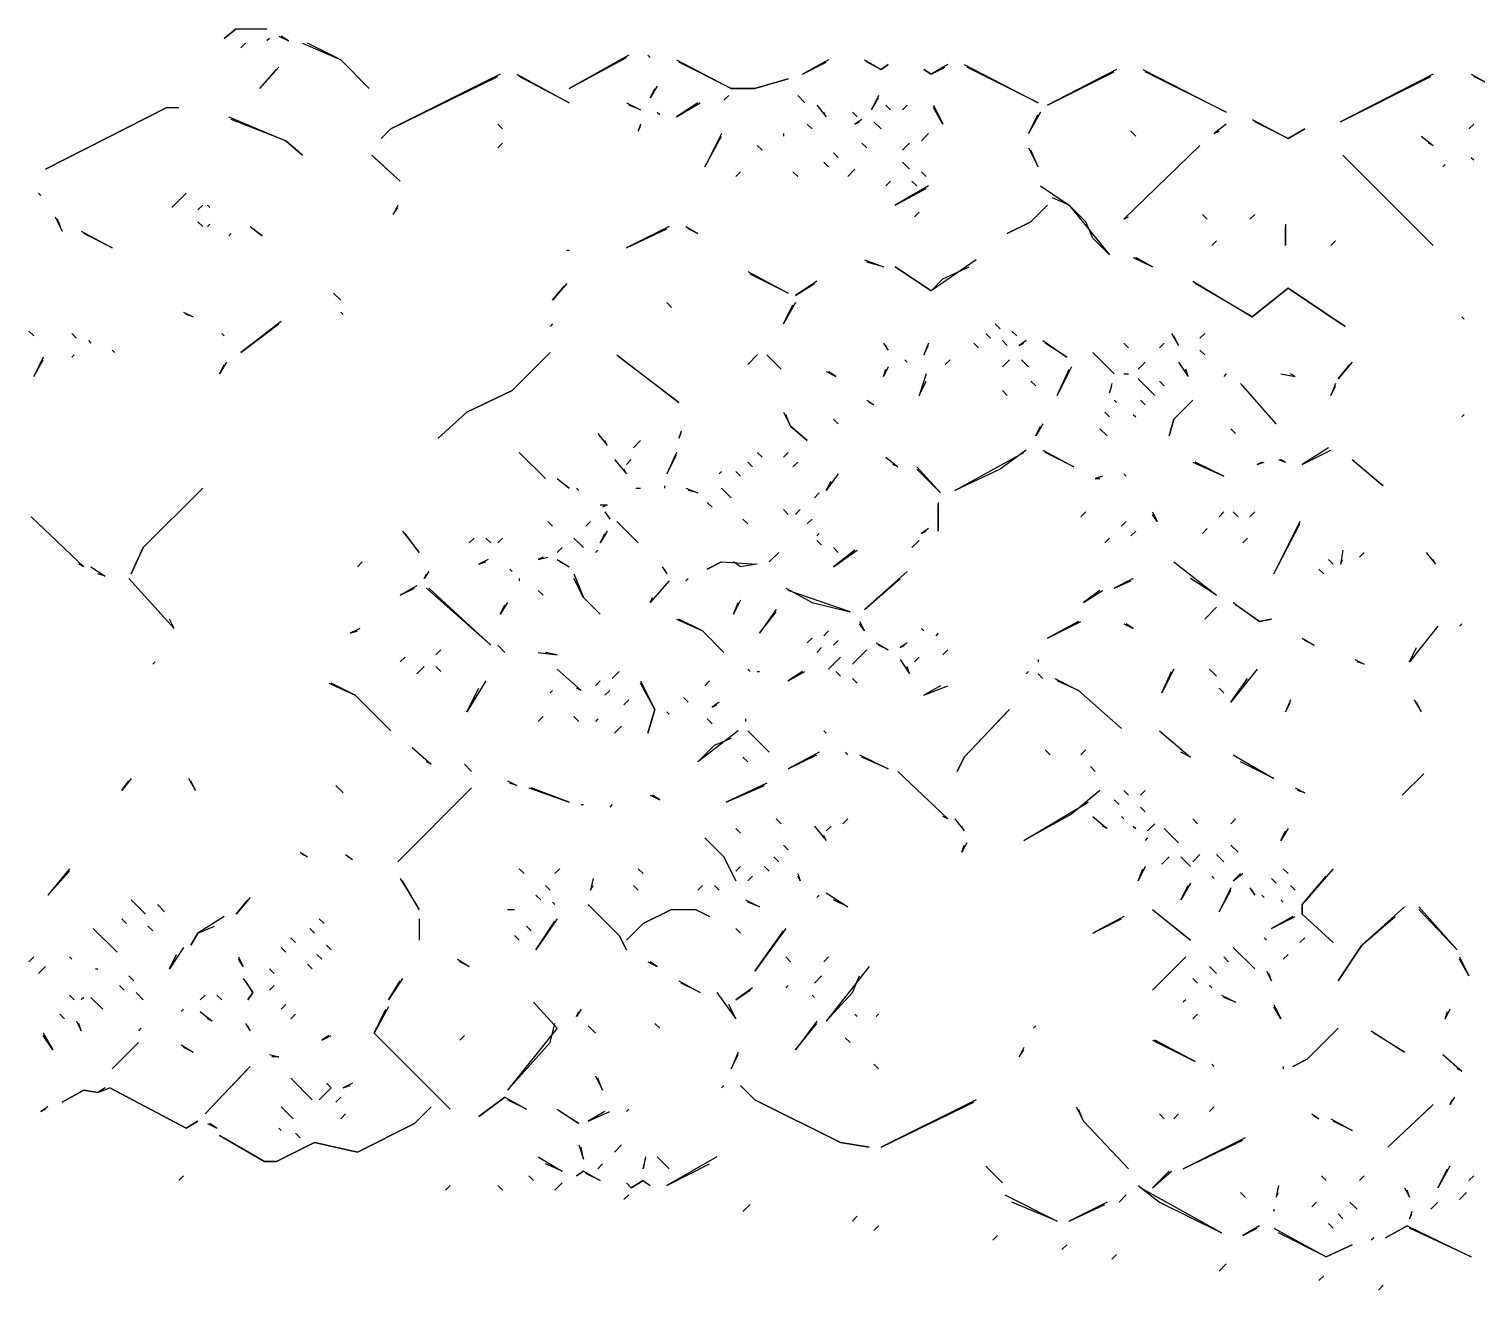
# Model space of a CAD drawing. Extents: x 1 to 2775, y -31 to 2075.
# Drawn here: x 1821.5 to 1922.8, y 1986.3 to 2074.7 of the extents above; entities that cross this region are included whole.
import ezdxf

# ---------------------------------------------------------------- set-up
doc = ezdxf.new("R2010")
doc.units = 0
doc.layers.add('LINEWORK', color=4, linetype='CONTINUOUS')

msp = doc.modelspace()

# ---------------------------------------------------------------- linework, layer by layer
at = {"layer": 'LINEWORK'}
for points in [[(1836, 2074.6667), (1835.1667, 2074), (1836, 2074.6667), (1838.1667, 2074.6667)], [(1836.6667, 2073.6667), (1836.3333, 2073.3333)], [(1838.3333, 2074), (1838.1667, 2073.8333)], [(1839, 2074.1667), (1839.6667, 2073.8333), (1839.1667, 2074.1667)], [(1840.6667, 2073.6667), (1843.3333, 2072.5), (1845.3333, 2070.5), (1843.3333, 2072.5), (1841, 2073.6667)], [(1863.5, 2072.8333), (1859.3333, 2070.5), (1863.3333, 2072.6667)], [(1864.8333, 2072.8333), (1865, 2072.6667)], [(1866.8333, 2072.5), (1870.6667, 2070.5), (1872.3333, 2070.5), (1874.6667, 2071.1667), (1872.3333, 2070.5), (1870.6667, 2070.5), (1867, 2072.3333)], [(1877.5, 2072.5), (1875.6667, 2071.5), (1877.3333, 2072.3333)], [(1880, 2072.5), (1881.1667, 2071.8333), (1881.6667, 2072.1667), (1881.1667, 2071.8333), (1880.1667, 2072.3333)], [(1839, 2072), (1837.6667, 2070.5), (1838.8333, 2071.8333)], [(1854.5, 2071.5), (1846.8333, 2067.6667), (1846.1667, 2067), (1846.8333, 2067.6667), (1854.3333, 2071.3333)], [(1855.6667, 2071.5), (1859.3333, 2069.5), (1855.8333, 2071.3333)], [(1885.8333, 2072.1667), (1884.6667, 2071.5), (1884.1667, 2071.8333), (1884.6667, 2071.5), (1885.6667, 2072)], [(1887, 2072.1667), (1892.1667, 2069.5), (1887.1667, 2072)], [(1897.6667, 2071.8333), (1892.8333, 2069.3333), (1897.5, 2071.6667)], [(1899.5, 2071.8333), (1905.3333, 2068.8333), (1899.6667, 2071.6667)], [(1919.8333, 2071.5), (1913.3333, 2068.1667), (1919.6667, 2071.3333)], [(1922.5, 2071.5), (1924, 2070.6667), (1922.6667, 2071.3333)], [(1865.5, 2070.6667), (1865, 2069.8333), (1865.3333, 2070.5)], [(1863.3333, 2069.5), (1864.3333, 2069), (1863.5, 2069.3333)], [(1868.3333, 2069.5), (1866.8333, 2068.5), (1868.5, 2069.5)], [(1870.5, 2070), (1870.1667, 2069.6667)], [(1875.3333, 2070), (1875.8333, 2069.5)], [(1876.6667, 2069.3333), (1877.3333, 2068.5), (1877.1667, 2068.8333)], [(1881, 2070), (1880.5, 2069), (1881, 2069.8333)], [(1881.5, 2069.3333), (1881.8333, 2069)], [(1883, 2069.3333), (1882.6667, 2069)], [(1884.8333, 2069.3333), (1885.5, 2068), (1884.8333, 2069.1667)], [(1831.1667, 2069.1667), (1822.6667, 2064.8333), (1831.1667, 2069.1667), (1832, 2069.1667)], [(1835.5, 2068.5), (1839.5, 2066.8333), (1840.6667, 2065.8333), (1839.5, 2066.8333), (1835.6667, 2068.3333)], [(1865.5, 2068.8333), (1865.6667, 2068.6667)], [(1879.1667, 2068.8333), (1879.5, 2068.5)], [(1879.8333, 2068.3333), (1879.3333, 2068), (1879.6667, 2068.1667)], [(1892.3333, 2068.8333), (1891.5, 2067.3333), (1892.1667, 2068.6667)], [(1907.1667, 2068.3333), (1909.6667, 2067), (1910.8333, 2067.6667), (1909.6667, 2067), (1907.3333, 2068.1667)], [(1854.3333, 2068), (1854.6667, 2067.6667)], [(1864.3333, 2068), (1864.1667, 2067.5), (1864.3333, 2067.8333)], [(1870, 2067.3333), (1868.8333, 2065), (1870, 2067.1667)], [(1874.3333, 2067.3333), (1874.3333, 2067.1667)], [(1876, 2068), (1876.3333, 2067.6667)], [(1880.6667, 2068.1667), (1881.1667, 2067.6667)], [(1884.5, 2067.3333), (1884, 2066.8333)], [(1898.6667, 2067.5), (1899, 2067.1667)], [(1905.3333, 2068), (1904.5, 2067.3333), (1904.8333, 2067.5)], [(1922.6667, 2068), (1922.3333, 2067.6667)], [(1854.6667, 2066.6667), (1854.3333, 2066.3333)], [(1872.5, 2066.5), (1872.8333, 2066.1667)], [(1879.8333, 2066.6667), (1880.1667, 2066.3333)], [(1883.1667, 2066.6667), (1882.6667, 2066.1667)], [(1891.5, 2066.3333), (1892.1667, 2065), (1891.6667, 2066.1667)], [(1903.5, 2066.5), (1898.1667, 2061.3333), (1898.5, 2061.5)], [(1919, 2067.1667), (1919.8333, 2066.5), (1919.5, 2066.6667)], [(1845.5, 2065.8333), (1847.5, 2064), (1845.6667, 2065.6667)], [(1877.1667, 2065.3333), (1877.5, 2065)], [(1877.8333, 2066), (1878.1667, 2065.6667)], [(1882.6667, 2065.3333), (1883.1667, 2064.8333)], [(1913.5, 2065.8333), (1919.8333, 2059.5)], [(1922.5, 2065.6667), (1922.6667, 2065.5)], [(1871.3333, 2064.6667), (1871, 2064.3333)], [(1875, 2064.6667), (1875.3333, 2064.3333)], [(1879.3333, 2064.8333), (1878.8333, 2064.3333)], [(1884, 2064.6667), (1884.3333, 2064.3333)], [(1920.6667, 2065.1667), (1920.5, 2065)], [(1822.1667, 2063.1667), (1822.3333, 2063)], [(1832.5, 2063.1667), (1831.5, 2062.1667)], [(1881.8333, 2064), (1881.5, 2063.6667)], [(1884.5, 2063.6667), (1882.1667, 2062.3333), (1884.3333, 2063.5)], [(1883.3333, 2064), (1883.6667, 2063.6667)], [(1892.3333, 2063.6667), (1894.3333, 2062.3333), (1897.1667, 2058.8333), (1896, 2060), (1895.5, 2061.1667), (1894.3333, 2062.3333), (1893.1667, 2062.8333)], [(1833.6667, 2062.3333), (1833.3333, 2062)], [(1834, 2062.3333), (1834.1667, 2062.1667)], [(1847.3333, 2062.3333), (1847, 2061.6667), (1847.3333, 2062.1667)], [(1892.8333, 2062.3333), (1891.6667, 2061.1667), (1890, 2060.3333), (1891.6667, 2061.1667)], [(1823.3333, 2061.5), (1823.8333, 2060.5), (1823.5, 2061.3333)], [(1833.3333, 2061.1667), (1833.6667, 2060.8333)], [(1883.8333, 2061.8333), (1883.5, 2061.5)], [(1903.6667, 2061.6667), (1904, 2061.3333)], [(1907.3333, 2061.6667), (1907, 2061.3333)], [(1825.1667, 2060.5), (1827.3333, 2059.3333), (1825.3333, 2060.3333)], [(1834.1667, 2061), (1834, 2060.8333)], [(1835.6667, 2060.3333), (1835.5, 2060.1667)], [(1837, 2060.8333), (1837.8333, 2060.1667), (1837.1667, 2060.6667)], [(1866.3333, 2060.8333), (1863.3333, 2059.3333), (1866.1667, 2060.6667)], [(1867.5, 2060.8333), (1868.3333, 2060.3333), (1867.6667, 2060.6667)], [(1909.5, 2061), (1909.5, 2059.5), (1909.5, 2060.8333)], [(1859.1667, 2059.1667), (1859.3333, 2059.1667)], [(1904.6667, 2059.8333), (1904.3333, 2059.5)], [(1913, 2059.8333), (1912.6667, 2059.5)], [(1880, 2058.5), (1881.3333, 2058), (1880.1667, 2058.3333)], [(1887.8333, 2058.5), (1884.6667, 2056.3333), (1882.1667, 2058), (1884.6667, 2056.3333), (1885.5, 2057.1667), (1887.3333, 2058)], [(1898.8333, 2058.6667), (1900.1667, 2058), (1899, 2058.6667)], [(1871.8333, 2057.6667), (1874.6667, 2056.1667), (1872, 2057.5)], [(1842.8333, 2056.1667), (1843.3333, 2055.6667)], [(1859.1667, 2056.8333), (1858.1667, 2055.6667), (1859, 2056.6667)], [(1876.6667, 2057), (1875.1667, 2056), (1876.5, 2056.8333)], [(1903, 2057), (1907.1667, 2054.5), (1909.6667, 2056.5), (1913.6667, 2053.8333), (1909.6667, 2056.5), (1907.1667, 2054.5), (1903.1667, 2056.8333)], [(1866.1667, 2055.5), (1866.5, 2055.1667)], [(1875.1667, 2055.5), (1874.3333, 2054), (1875, 2055.3333)], [(1832.3333, 2054.8333), (1833, 2054.5), (1832.5, 2054.6667)], [(1839.1667, 2054.1667), (1836.3333, 2052), (1839, 2054)], [(1843.3333, 2054.8333), (1843.5, 2054.6667)], [(1921.8333, 2054.5), (1922, 2054.3333)], [(1821.5, 2053.5), (1821.8333, 2053.1667)], [(1824.5, 2053.3333), (1824.8333, 2053)], [(1835, 2053.3333), (1835.1667, 2053.1667)], [(1858.1667, 2054), (1858, 2053.8333)], [(1888.5, 2053.3333), (1888.8333, 2053)], [(1889.1667, 2054), (1889.5, 2053.6667)], [(1890.3333, 2053.5), (1890.6667, 2053.1667)], [(1901.5, 2053.3333), (1902, 2052.5), (1901.6667, 2053.1667)], [(1903.8333, 2053.3333), (1903.5, 2053)], [(1825.6667, 2052.8333), (1825.8333, 2052.6667)], [(1827.3333, 2052.1667), (1827.5, 2052)], [(1881.3333, 2052.6667), (1881.6667, 2052.1667), (1881.5, 2052.5)], [(1884.5, 2052.6667), (1884.1667, 2051.8333), (1884.5, 2052.5)], [(1887.6667, 2052.6667), (1888, 2052.3333)], [(1889.6667, 2052.8333), (1890, 2052.5)], [(1891.3333, 2052.8333), (1890.8333, 2052.5), (1891.1667, 2052.6667)], [(1892.5, 2052.8333), (1894.1667, 2051.6667), (1892.6667, 2052.6667)], [(1898.1667, 2052.6667), (1898.5, 2052.3333)], [(1901, 2052.6667), (1900.6667, 2052.3333)], [(1903.5, 2052.1667), (1903.8333, 2051.8333)], [(1822.5, 2051.6667), (1821.8333, 2050.3333), (1822.5, 2051.5)], [(1824.6667, 2051.8333), (1824.5, 2051.6667)], [(1835.3333, 2051.3333), (1834.8333, 2050.5), (1835.1667, 2051.1667)], [(1858, 2052), (1855.3333, 2049.3333), (1852.1667, 2047.8333), (1850.1667, 2046), (1852.1667, 2047.8333), (1855.3333, 2049.3333)], [(1862.6667, 2051.8333), (1867, 2048.5), (1862.8333, 2051.6667)], [(1872.5, 2051.8333), (1871.8333, 2051.1667)], [(1873.1667, 2051.8333), (1874.1667, 2050.8333)], [(1881.6667, 2051), (1881.3333, 2050.3333), (1881.5, 2050.8333)], [(1882.8333, 2051.5), (1883, 2051.3333)], [(1886, 2051.5), (1885.6667, 2051.1667)], [(1890.1667, 2051.5), (1889.6667, 2051)], [(1891, 2051.5), (1891.5, 2051)], [(1894.5, 2051), (1893.5, 2049), (1894.3333, 2050.8333)], [(1896, 2052), (1897.5, 2050.5)], [(1899.6667, 2051.3333), (1899.1667, 2050.8333)], [(1902, 2051.3333), (1902.6667, 2050.3333), (1902.5, 2050.8333)], [(1914.1667, 2051.3333), (1913.1667, 2050.1667), (1914, 2051.1667)], [(1877.3333, 2050.6667), (1878, 2050.3333), (1877.5, 2050.6667)], [(1884.3333, 2050.5), (1883.8333, 2049), (1884.3333, 2050)], [(1891.6667, 2050), (1892, 2049.6667)], [(1898.1667, 2050.5), (1898.5, 2050.5)], [(1899.1667, 2050.1667), (1900.3333, 2049)], [(1900.6667, 2050), (1901, 2049.6667)], [(1905.3333, 2050.5), (1905.1667, 2050.3333)], [(1909.1667, 2050.5), (1910.1667, 2050.3333), (1909.8333, 2050.5)], [(1889.6667, 2049.3333), (1890, 2049)], [(1897.3333, 2049.8333), (1897.1667, 2049.1667), (1897.3333, 2049.6667)], [(1906.3333, 2049.8333), (1908.8333, 2047), (1906.5, 2049.6667)], [(1913, 2049.8333), (1912.6667, 2049), (1913, 2049.6667)], [(1880.1667, 2048.6667), (1880.6667, 2048.3333), (1880.3333, 2048.5)], [(1897.5, 2048.6667), (1897.6667, 2048.5)], [(1899.3333, 2048.6667), (1899.6667, 2048.3333)], [(1903, 2048.6667), (1901.6667, 2047.3333), (1901.3333, 2046.1667), (1901.6667, 2047.3333)], [(1874.3333, 2047.8333), (1874.8333, 2046.8333), (1876, 2045.8333), (1874.8333, 2046.8333), (1874.5, 2047.6667)], [(1877.8333, 2047.3333), (1878.1667, 2047)], [(1892.5, 2047), (1892, 2046.1667), (1892.3333, 2046.8333)], [(1896.8333, 2047.8333), (1897.1667, 2047.5)], [(1898.8333, 2047.6667), (1899, 2047.5)], [(1922, 2047.6667), (1921.8333, 2047.5)], [(1861.3333, 2046.3333), (1862, 2045.5), (1861.8333, 2045.8333)], [(1867.1667, 2046.5), (1867, 2046), (1867.1667, 2046.3333)], [(1896.5, 2046.6667), (1897, 2046.1667)], [(1905.6667, 2046.6667), (1906, 2046.3333)], [(1855.8333, 2045), (1857.6667, 2043.1667)], [(1864.3333, 2045.8333), (1863.8333, 2045.3333)], [(1866.8333, 2045), (1866.1667, 2043.5), (1866.8333, 2044.8333)], [(1872.5, 2045), (1872.8333, 2044.6667)], [(1874.6667, 2045), (1874.3333, 2044.6667)], [(1891.3333, 2045.1667), (1889.5, 2043.8333), (1886.3333, 2042.3333), (1891.1667, 2045)], [(1892.5, 2045.1667), (1894.6667, 2044), (1892.6667, 2045)], [(1912.5, 2045.3333), (1910.6667, 2044.1667), (1912.6667, 2045.1667)], [(1862.5, 2044.5), (1863.3333, 2043.5), (1863.1667, 2043.8333)], [(1863.6667, 2044.5), (1863.3333, 2044.1667)], [(1871.8333, 2044.3333), (1872.1667, 2044)], [(1875.3333, 2044.3333), (1875, 2044)], [(1881.5, 2044.6667), (1882.3333, 2044), (1882, 2044.1667)], [(1883.6667, 2044), (1885.3333, 2042.1667), (1883.6667, 2043.8333)], [(1903, 2044.3333), (1905.1667, 2043.3333), (1903.1667, 2044.3333)], [(1907.8333, 2044.3333), (1907.5, 2044.1667), (1908, 2044.3333)], [(1909, 2044.5), (1909.5, 2044.3333), (1909.1667, 2044.5)], [(1914.1667, 2044.5), (1916.3333, 2042.6667), (1914.3333, 2044.3333)], [(1858.5, 2043.1667), (1859.3333, 2042.5), (1858.6667, 2043)], [(1870, 2043.6667), (1869.8333, 2043.5)], [(1871, 2043.6667), (1871.3333, 2043.3333)], [(1878.1667, 2043.5), (1877.3333, 2042.3333), (1877.6667, 2043)], [(1896.6667, 2043.3333), (1896.1667, 2043.1667), (1896.5, 2043.1667)], [(1898.1667, 2043.5), (1898.3333, 2043.3333)], [(1833.6667, 2042.5), (1829.5, 2038.3333), (1828.6667, 2036.5), (1829.5, 2038.3333)], [(1859.8333, 2042.5), (1860, 2042.3333)], [(1864, 2042.5), (1864.3333, 2042.5)], [(1866, 2042.6667), (1866, 2042.5)], [(1867.5, 2042.5), (1868.3333, 2042.1667), (1867.6667, 2042.3333)], [(1870, 2042.5), (1870.6667, 2041.8333)], [(1876.8333, 2042.1667), (1876.5, 2041.8333)], [(1861.5, 2041.3333), (1862, 2041.3333), (1861.6667, 2041.1667)], [(1869, 2041.5), (1869.3333, 2041.1667)], [(1874.3333, 2041), (1874.6667, 2040.6667)], [(1875.5, 2041), (1875.1667, 2040.6667)], [(1885.1667, 2041.5), (1885.1667, 2039.5), (1885.1667, 2041.3333)], [(1821.6667, 2040.5), (1825.3333, 2037), (1825, 2037.1667)], [(1857.8333, 2040.1667), (1858.1667, 2039.8333)], [(1860.8333, 2040.1667), (1860.5, 2039.8333)], [(1861.8333, 2040.8333), (1862.1667, 2040.3333), (1862, 2040.6667)], [(1862.6667, 2040.1667), (1864.1667, 2038.6667)], [(1871.5, 2040.3333), (1871.8333, 2040)], [(1876.3333, 2040.3333), (1876, 2040)], [(1895.5, 2040.8333), (1895.1667, 2040.5)], [(1898.3333, 2040.1667), (1898, 2039.8333)], [(1900.1667, 2040.8333), (1900.5, 2040.1667), (1900.1667, 2040.6667)], [(1905.1667, 2040.8333), (1904.8333, 2040.5)], [(1905.8333, 2040.8333), (1906.1667, 2040.5)], [(1907.3333, 2040.8333), (1907, 2040.5)], [(1910.5, 2040.1667), (1908.6667, 2036.5), (1910.5, 2040)], [(1847.6667, 2039.5), (1848.8333, 2038), (1847.8333, 2039.3333)], [(1852.6667, 2039), (1852.3333, 2038.6667)], [(1853.5, 2039), (1853.8333, 2038.6667)], [(1854.6667, 2039), (1854.3333, 2038.6667)], [(1859.6667, 2039), (1860.3333, 2038.3333)], [(1862, 2039.5), (1861.5, 2038.6667), (1861.8333, 2039.3333)], [(1876.8333, 2039.3333), (1876.6667, 2039.1667)], [(1876.6667, 2038.8333), (1877, 2038.5)], [(1883.8333, 2038.8333), (1883.3333, 2038.3333)], [(1884.5, 2039.6667), (1884, 2039.3333), (1884.3333, 2039.5)], [(1897.1667, 2039), (1896.8333, 2038.6667)], [(1899, 2039.5), (1898.6667, 2039.1667)], [(1904, 2039.6667), (1903.6667, 2039.3333)], [(1906.8333, 2039), (1906.5, 2038.6667)], [(1858.8333, 2038.3333), (1858.5, 2038)], [(1861.3333, 2038.1667), (1861.1667, 2038)], [(1874, 2038), (1873.3333, 2037.3333)], [(1877.8333, 2038.3333), (1878.1667, 2038)], [(1879.3333, 2038.1667), (1877.8333, 2037), (1879.5, 2038.1667)], [(1913.5, 2038.1667), (1913.3333, 2037.1667), (1913.5, 2037.5)], [(1915, 2038), (1914.6667, 2037.6667)], [(1919.3333, 2038), (1920, 2037.1667), (1919.8333, 2037.5)], [(1825.8333, 2037), (1826.8333, 2036.3333), (1826.3333, 2036.5)], [(1844.8333, 2037.3333), (1844.5, 2037)], [(1853.6667, 2037.5), (1853, 2037.1667), (1853.5, 2037.3333)], [(1855.1667, 2036.8333), (1855.3333, 2036.6667)], [(1857.5, 2037.6667), (1857.1667, 2037.5), (1857.8333, 2037.6667)], [(1858.5, 2037.5), (1859.3333, 2037), (1858.6667, 2037.3333)], [(1865.8333, 2037), (1866.1667, 2036.5), (1866, 2036.8333)], [(1870, 2037.3333), (1869, 2036.8333), (1870, 2037.3333), (1872.5, 2037.1667), (1871.3333, 2037), (1870.8333, 2037.3333)], [(1901.6667, 2037.3333), (1904.6667, 2035), (1902.8333, 2036.1667)], [(1911.8333, 2036.8333), (1912.1667, 2036.5)], [(1912.5, 2037.5), (1912.8333, 2037.1667)], [(1828.5, 2036.1667), (1831.6667, 2032.6667), (1831.3333, 2033.3333)], [(1849.5, 2036.6667), (1849.1667, 2036.1667), (1849.3333, 2036.5)], [(1855.8333, 2036.1667), (1855.8333, 2036)], [(1859.6667, 2036.5), (1860.3333, 2034.8333), (1861.5, 2033.6667), (1860.3333, 2034.8333), (1859.6667, 2036.1667)], [(1866.3333, 2036), (1865, 2034.5), (1865.1667, 2034.8333)], [(1867.6667, 2036.1667), (1867.5, 2036)], [(1883, 2036.6667), (1880, 2034), (1882.5, 2036.1667)], [(1898.8333, 2036.1667), (1897.5, 2035.5), (1898.6667, 2036)], [(1848.6667, 2035.6667), (1847.5, 2035), (1848.5, 2035.5)], [(1849.3333, 2035.5), (1853.8333, 2031.5), (1849.5, 2035.5)], [(1857.1667, 2035.3333), (1857.5, 2035)], [(1874.5, 2035.5), (1876.3333, 2034.5), (1879, 2033.8333), (1874.6667, 2035.3333)], [(1896.5, 2035.3333), (1895.3333, 2034.5), (1896.6667, 2035.3333)], [(1855, 2034.5), (1854.5, 2033.6667), (1854.8333, 2034.3333)], [(1871.3333, 2034.6667), (1870.8333, 2033.6667), (1871.1667, 2034.5)], [(1873.8333, 2034), (1872.6667, 2032.3333), (1873.8333, 2033.8333)], [(1904.6667, 2034.1667), (1903.8333, 2033.3333)], [(1905.8333, 2034.5), (1907.6667, 2033.1667), (1908.5, 2033.3333), (1907.6667, 2033.1667), (1906, 2034.3333)], [(1866.8333, 2033.3333), (1868.6667, 2032.5), (1870.1667, 2031), (1868.6667, 2032.5), (1867, 2033.3333)], [(1879.6667, 2033.1667), (1880, 2032.5), (1879.6667, 2033)], [(1895, 2033.1667), (1892.8333, 2032), (1895.1667, 2033.1667)], [(1898.1667, 2033), (1898.8333, 2032.6667), (1898.3333, 2033)], [(1920.1667, 2032.8333), (1918.1667, 2030.3333), (1918.6667, 2031.3333)], [(1921.8333, 2033), (1921.6667, 2032.8333)], [(1844.6667, 2032.6667), (1844, 2032.3333), (1844.5, 2032.5)], [(1876.3333, 2032), (1876, 2031.6667)], [(1877.5, 2032.5), (1877.1667, 2032.1667)], [(1878.1667, 2031.8333), (1877.8333, 2031.5)], [(1884, 2032.6667), (1884.1667, 2032.5)], [(1885.1667, 2032.3333), (1885, 2032.1667)], [(1910.6667, 2032), (1911.5, 2031.5), (1910.8333, 2031.8333)], [(1850.3333, 2031.1667), (1850, 2030.8333)], [(1854.3333, 2031.5), (1854.8333, 2031)], [(1857.1667, 2031), (1858.5, 2030.8333), (1857.6667, 2031)], [(1877, 2031.3333), (1876.6667, 2031)], [(1880.1667, 2031.1667), (1879.1667, 2030.1667)], [(1880.8333, 2031.6667), (1881.6667, 2031.1667), (1881, 2031.5)], [(1883, 2031.6667), (1882.5, 2031.3333), (1882.8333, 2031.5)], [(1885.8333, 2031.1667), (1885.5, 2030.8333)], [(1830.3333, 2030.3333), (1830.1667, 2030.1667)], [(1847.8333, 2030.6667), (1847.5, 2030.3333)], [(1849.1667, 2030), (1848.6667, 2029.5)], [(1850, 2030), (1850.3333, 2029.6667)], [(1858.5, 2029.8333), (1860.1667, 2028.3333), (1859.8333, 2028.5)], [(1871.8333, 2029.8333), (1872, 2029.6667)], [(1878.3333, 2030.6667), (1877.5, 2029.8333)], [(1882.5, 2030.5), (1883.1667, 2029.5), (1883, 2030)], [(1883.8333, 2030.6667), (1883.5, 2030.3333)], [(1892.1667, 2030.5), (1892.1667, 2030.3333)], [(1901.6667, 2029.8333), (1900.8333, 2028.1667), (1901.5, 2029.6667)], [(1904.1667, 2029.8333), (1904.6667, 2029.3333)], [(1907.5, 2029.8333), (1905.6667, 2027.5), (1906.8333, 2029.1667)], [(1914.3333, 2030.5), (1915, 2030.1667), (1914.5, 2030.3333)], [(1842.5, 2028.8333), (1844.3333, 2028), (1846.8333, 2025.5), (1844.3333, 2028), (1842.6667, 2028.8333)], [(1853.5, 2029), (1852.1667, 2026.8333), (1853, 2028.5)], [(1861.5, 2029), (1861.1667, 2028.6667)], [(1862.8333, 2029.6667), (1862.3333, 2029.1667)], [(1864.3333, 2029), (1865.3333, 2027), (1864.8333, 2025.3333), (1865.3333, 2027), (1864.3333, 2028.8333)], [(1869.1667, 2029), (1868.8333, 2028.6667)], [(1872.5, 2029.6667), (1872.6667, 2029.6667)], [(1875.6667, 2029.6667), (1874.6667, 2029), (1875.8333, 2029.6667)], [(1878, 2029.6667), (1878.3333, 2029.3333)], [(1879.1667, 2029.1667), (1879.5, 2028.8333)], [(1891.5, 2029.6667), (1891.3333, 2029.5)], [(1892.1667, 2029.5), (1892.5, 2029.1667)], [(1893.3333, 2029.1667), (1895, 2028.3333), (1898, 2025.6667), (1895, 2028.3333), (1893.5, 2029)], [(1858.1667, 2028.3333), (1858, 2028.1667)], [(1862.1667, 2028.3333), (1861.8333, 2028)], [(1867.3333, 2027.8333), (1867.6667, 2027.5)], [(1885.3333, 2028.6667), (1884.1667, 2028), (1885.8333, 2028.6667)], [(1904.8333, 2028.5), (1905.1667, 2028.1667)], [(1863.5, 2027.6667), (1863.1667, 2027.3333)], [(1866.1667, 2026.8333), (1866.3333, 2026.6667)], [(1869.8333, 2027.5), (1869.3333, 2027.1667), (1869.6667, 2027.3333)], [(1890.1667, 2027), (1887, 2023.6667), (1886.5, 2022.6667), (1887, 2023.6667), (1890, 2026.8333)], [(1909.8333, 2027.6667), (1909.5, 2026.8333), (1909.8333, 2027.5)], [(1918.5, 2027.6667), (1919, 2026.8333), (1918.6667, 2027.5)], [(1857.5, 2026.5), (1857.1667, 2026.1667)], [(1859.6667, 2026.5), (1860, 2026.1667)], [(1861.3333, 2026.3333), (1861.1667, 2026.1667)], [(1863, 2025.8333), (1862.5, 2025.3333)], [(1869, 2026.3333), (1869.3333, 2026)], [(1871.6667, 2026.3333), (1871.6667, 2026.1667)], [(1871.1667, 2025.5), (1868.3333, 2023.3333), (1869.5, 2024.5), (1870.6667, 2025)], [(1871.8333, 2025.5), (1873.3333, 2024)], [(1877.1667, 2025.5), (1877.3333, 2025.3333)], [(1900.6667, 2025.5), (1902.8333, 2023.6667), (1902.1667, 2024)], [(1848.3333, 2024.3333), (1849.6667, 2023.1667), (1849.3333, 2023.3333)], [(1871.5, 2023.6667), (1871.8333, 2023.3333)], [(1876.8333, 2024), (1874.6667, 2022.8333), (1876.6667, 2023.8333)], [(1878.6667, 2024), (1878.8333, 2023.8333)], [(1879.6667, 2023.8333), (1881.6667, 2022.8333), (1879.8333, 2023.6667)], [(1892.6667, 2024.1667), (1893, 2023.8333)], [(1895.5, 2024.1667), (1895.1667, 2023.8333)], [(1905.8333, 2023.8333), (1908.6667, 2022.1667), (1906.3333, 2023.3333)], [(1852, 2023.1667), (1852.5, 2022.6667)], [(1882.3333, 2022.6667), (1885.8333, 2019.3333), (1885.5, 2019.5)], [(1895.8333, 2023), (1896.1667, 2022.6667)], [(1828.6667, 2022.1667), (1828, 2021.3333), (1828.5, 2022)], [(1832.6667, 2022.1667), (1833.1667, 2021.3333), (1832.8333, 2022)], [(1843, 2021.6667), (1843.5, 2021.1667)], [(1855, 2022), (1855.6667, 2021.6667), (1855.1667, 2021.8333)], [(1873.1667, 2021.8333), (1870.3333, 2020.5), (1873, 2021.6667)], [(1919.1667, 2022.5), (1917.6667, 2021)], [(1852.5, 2021.5), (1847.3333, 2016.3333)], [(1856.5, 2021.5), (1859.3333, 2020.5), (1856.6667, 2021.5)], [(1865, 2021), (1865.6667, 2020.6667), (1865.1667, 2021)], [(1896.5, 2021.3333), (1894.5, 2019.6667), (1891.1667, 2017.8333), (1895.6667, 2020.5)], [(1897.5, 2020.6667), (1897.8333, 2020.3333)], [(1898.1667, 2021.3333), (1898.5, 2021)], [(1899.6667, 2021.3333), (1899.3333, 2021)], [(1910.1667, 2021.5), (1910.8333, 2021.1667), (1910.3333, 2021.3333)], [(1860.1667, 2020.3333), (1860.3333, 2020.3333)], [(1862.3333, 2020.3333), (1862.1667, 2020.1667)], [(1899.3333, 2020.1667), (1899.6667, 2019.8333)], [(1871, 2018.6667), (1871.3333, 2018.3333)], [(1873.8333, 2019.3333), (1874.1667, 2019)], [(1876.5, 2018.8333), (1877.3333, 2017.8333), (1877.1667, 2018.1667)], [(1877.6667, 2018.8333), (1877.3333, 2018.5)], [(1878.8333, 2019.3333), (1878.5, 2019)], [(1886.3333, 2019.3333), (1887, 2018.5), (1886.8333, 2018.8333)], [(1896, 2019.5), (1897, 2018.6667), (1896.6667, 2018.8333)], [(1898, 2019.5), (1898.1667, 2019.3333)], [(1898.8333, 2018.8333), (1899, 2018.6667)], [(1900.3333, 2019), (1899.8333, 2018.5)], [(1901, 2018.6667), (1902, 2017.6667)], [(1903, 2019.3333), (1903.3333, 2019)], [(1906, 2019.3333), (1905.6667, 2019)], [(1909.6667, 2018.6667), (1909.1667, 2017.8333), (1909.5, 2018.5)], [(1868.8333, 2018), (1870.1667, 2016.6667), (1871, 2015), (1870.1667, 2016.6667)], [(1887.1667, 2017.6667), (1886.8333, 2017), (1887, 2017.5)], [(1899.8333, 2018), (1899.6667, 2017.8333)], [(1840.5, 2017), (1841, 2016.6667), (1840.6667, 2016.8333)], [(1843.6667, 2016.8333), (1844.1667, 2016.5), (1843.8333, 2016.6667)], [(1873.6667, 2016.6667), (1874, 2016.3333)], [(1874.3333, 2017.5), (1874.6667, 2017.1667)], [(1901.3333, 2016.6667), (1900.8333, 2016.1667)], [(1902.1667, 2016.6667), (1902.8333, 2016)], [(1903.5, 2016.8333), (1903, 2016.3333)], [(1904.6667, 2016.8333), (1905.1667, 2016.3333)], [(1905.6667, 2017.5), (1906.1667, 2017)], [(1824.3333, 2015.8333), (1822.8333, 2014), (1824.3333, 2015.6667)], [(1855.8333, 2015.8333), (1856.1667, 2015.5)], [(1858.6667, 2015.8333), (1858.3333, 2015.5)], [(1864.1667, 2015.8333), (1864.5, 2015.5)], [(1871.3333, 2016), (1871, 2015.6667)], [(1873, 2016), (1873.3333, 2015.6667)], [(1899.6667, 2016), (1899.1667, 2015), (1899.5, 2015.8333)], [(1909.3333, 2015.8333), (1909.6667, 2015.5)], [(1912.8333, 2015.8333), (1910.6667, 2013.3333), (1910.6667, 2012.6667), (1912.8333, 2010.6667), (1910.6667, 2012.6667), (1910.6667, 2013.3333), (1912.3333, 2015.3333)], [(1847.5, 2015.1667), (1848.8333, 2013), (1847.6667, 2015)], [(1857.6667, 2014.6667), (1858, 2014.3333)], [(1861, 2015.1667), (1860.8333, 2014.3333), (1861, 2014.6667)], [(1863.8333, 2014.6667), (1864.1667, 2014.3333)], [(1868.6667, 2014.6667), (1868.3333, 2014.3333)], [(1869.5, 2014.6667), (1869.8333, 2014.3333)], [(1872.1667, 2015.3333), (1871.8333, 2015)], [(1875.3333, 2015.5), (1875.5, 2015), (1875.3333, 2015.3333)], [(1902.8333, 2014.8333), (1902.1667, 2013.6667), (1902.6667, 2014.6667)], [(1904.3333, 2015.3333), (1904.5, 2015.1667)], [(1906.3333, 2015.5), (1905.8333, 2015), (1906.5, 2015.5)], [(1908.5, 2015.1667), (1908.8333, 2014.8333)], [(1909.8333, 2014.6667), (1910.1667, 2014.3333)], [(1828.6667, 2013.6667), (1829.6667, 2012.6667)], [(1837, 2013.8333), (1836, 2012.6667), (1836.8333, 2013.6667)], [(1857, 2014), (1857.3333, 2013.6667)], [(1858.1667, 2013.5), (1858.3333, 2013.3333)], [(1871.6667, 2013.6667), (1872.6667, 2013.1667), (1871.8333, 2013.5)], [(1876.8333, 2014), (1876.6667, 2013.8333)], [(1877.3333, 2014.1667), (1878.8333, 2013.1667), (1877.8333, 2013.6667)], [(1905.6667, 2014.5), (1904.8333, 2012.8333), (1905.6667, 2014.3333)], [(1907, 2014.5), (1907.3333, 2014), (1907.1667, 2014.3333)], [(1907.8333, 2014), (1908, 2013.8333)], [(1909.1667, 2013.6667), (1909.3333, 2013.5)], [(1830.5, 2013.3333), (1831, 2012.8333)], [(1835.1667, 2012.5), (1833.3333, 2011.3333), (1832.8333, 2010.5), (1833.3333, 2011.3333), (1834.5, 2011.8333)], [(1855, 2013), (1855.5, 2013)], [(1860.6667, 2013.3333), (1862.8333, 2011.1667), (1863.3333, 2010.1667), (1862.8333, 2011.1667)], [(1866.5, 2013), (1864.5, 2012), (1863.3333, 2010.8333), (1864.5, 2012), (1866.5, 2013), (1868.1667, 2013), (1869.1667, 2012.5), (1868.1667, 2013)], [(1898.1667, 2012.5), (1896, 2011.3333), (1898, 2012.3333)], [(1900.1667, 2013), (1902.8333, 2010.8333), (1900.3333, 2012.8333)], [(1910, 2012.5), (1908.5, 2011.6667), (1910.1667, 2012.5)], [(1917.8333, 2013.1667), (1914.8333, 2010.5), (1913.1667, 2008), (1914.8333, 2010.5), (1917.1667, 2012.5)], [(1918.8333, 2013.1667), (1921.5, 2010.1667), (1918.8333, 2013)], [(1826, 2011.6667), (1827.6667, 2010)], [(1828, 2012.3333), (1828.3333, 2012)], [(1829.8333, 2011.8333), (1830.1667, 2011.5)], [(1841.1667, 2011.6667), (1841.5, 2011.3333)], [(1841.8333, 2012.3333), (1842.1667, 2012)], [(1848.8333, 2012.3333), (1848.8333, 2010.8333)], [(1856.3333, 2011.8333), (1856.6667, 2011.5)], [(1858.5, 2012.3333), (1857, 2010.1667), (1858.3333, 2012.1667)], [(1871, 2011.6667), (1871.3333, 2011.3333)], [(1874.5, 2011.6667), (1872.3333, 2008.6667), (1874.3333, 2011.5)], [(1839.8333, 2011), (1840.1667, 2010.6667)], [(1842.3333, 2010.5), (1842.6667, 2010.1667)], [(1855.5, 2011.1667), (1855.8333, 2010.8333)], [(1908, 2011), (1908.1667, 2010.8333)], [(1910.8333, 2011), (1910.5, 2010.6667)], [(1821.8333, 2009.6667), (1821.5, 2009.3333)], [(1824.3333, 2009.6667), (1824.5, 2009.5)], [(1832.3333, 2010.3333), (1831.3333, 2008.8333), (1831.8333, 2009.8333)], [(1836.1667, 2009.6667), (1836.5, 2009), (1836.1667, 2009.5)], [(1839.1667, 2010.3333), (1839.5, 2010)], [(1841.6667, 2009.8333), (1842, 2009.5)], [(1851.5, 2009.5), (1852.3333, 2009), (1851.6667, 2009.3333)], [(1874.5, 2009.6667), (1874.8333, 2009.3333)], [(1877.5, 2009.6667), (1877.1667, 2009.3333)], [(1902.5, 2009.6667), (1900.1667, 2007.3333)], [(1905.1667, 2009.6667), (1905.5, 2009.3333)], [(1905.8333, 2010.3333), (1907.3333, 2008.8333)], [(1909.6667, 2009.8333), (1909.3333, 2009.5)], [(1921.6667, 2009.6667), (1922.3333, 2008.3333), (1921.6667, 2009.5)], [(1822.6667, 2009), (1822.1667, 2008.5)], [(1826.1667, 2008.8333), (1826.3333, 2008.8333)], [(1838.3333, 2008.8333), (1838.6667, 2008.5)], [(1841, 2009.1667), (1841.3333, 2008.8333)], [(1864.8333, 2009.3333), (1865.5, 2009), (1865, 2009.3333)], [(1880.3333, 2009), (1877.3333, 2005.1667), (1879.1667, 2007.1667), (1879.6667, 2008.3333)], [(1904.1667, 2009), (1904.6667, 2008.5)], [(1908.1667, 2008.6667), (1908.5, 2008), (1908.3333, 2008.5)], [(1827.8333, 2007.6667), (1828.1667, 2007.3333)], [(1828.5, 2008.3333), (1828.8333, 2008)], [(1836.5, 2008.1667), (1837.1667, 2007.1667), (1836.8333, 2006.6667), (1837.1667, 2007.1667), (1836.6667, 2008)], [(1838.6667, 2007.6667), (1838.3333, 2007.3333)], [(1847.6667, 2008.1667), (1846.6667, 2006.6667), (1847.5, 2008)], [(1867, 2008), (1868.5, 2007.1667), (1867.1667, 2007.8333)], [(1872.1667, 2007.5), (1871, 2006.6667), (1872, 2007.3333)], [(1874.6667, 2007.6667), (1874.5, 2007.5)], [(1877, 2008.3333), (1876.5, 2007.8333)], [(1903, 2008.1667), (1903.3333, 2007.8333)], [(1904.1667, 2007.6667), (1904.3333, 2007.5)], [(1824.3333, 2007), (1824.6667, 2006.6667)], [(1825.3333, 2006.8333), (1825.1667, 2006.6667)], [(1825.8333, 2006.8333), (1826.6667, 2006)], [(1829, 2007.1667), (1829.5, 2006.6667)], [(1833.8333, 2007), (1833.5, 2006.6667)], [(1834.6667, 2007), (1835, 2006.6667)], [(1856.8333, 2006.5), (1858.5, 2004.6667), (1855, 2000.3333), (1858, 2003.6667), (1858.3333, 2005)], [(1869.6667, 2007.1667), (1871, 2005.3333), (1870.5, 2006.3333)], [(1876.3333, 2007), (1876.5, 2006.8333)], [(1902.5, 2006.6667), (1902.3333, 2006.5)], [(1905, 2007), (1906, 2006.5), (1905.1667, 2006.8333)], [(1823.6667, 2005.6667), (1824, 2005.3333)], [(1832.3333, 2006), (1832.1667, 2005.8333)], [(1833.5, 2005.8333), (1834.3333, 2005.1667), (1834, 2005.3333)], [(1839.5, 2006.3333), (1839.1667, 2006)], [(1840.1667, 2005.6667), (1839.8333, 2005.3333)], [(1846.6667, 2006.1667), (1845.6667, 2004.3333), (1851, 1999), (1845.6667, 2004.3333), (1846.5, 2006)], [(1860.1667, 2006), (1859.8333, 2005.5), (1860, 2005.8333)], [(1879.3333, 2005.6667), (1879.5, 2005.5)], [(1881, 2005.6667), (1880.8333, 2005.5)], [(1903.3333, 2005.6667), (1903, 2005.3333)], [(1908.6667, 2006.3333), (1909.1667, 2005.3333), (1908.6667, 2006.1667)], [(1921, 2006), (1920.6667, 2005.3333), (1920.8333, 2005.8333)], [(1824.8333, 2005.1667), (1825.1667, 2004.5), (1825, 2005)], [(1829.3333, 2004.6667), (1829.1667, 2004.5)], [(1836.6667, 2005), (1837, 2004.5), (1836.8333, 2004.8333)], [(1860.6667, 2004.8333), (1861.1667, 2004.3333)], [(1865.3333, 2005), (1865.6667, 2004.6667)], [(1876.6667, 2005.1667), (1875.1667, 2003.1667), (1876.6667, 2005)], [(1892, 2004.8333), (1891.8333, 2004.6667)], [(1913.1667, 2004.6667), (1911, 2002.5), (1910, 2002), (1911, 2002.5)], [(1915.5, 2004.5), (1917.8333, 2003), (1915.6667, 2004.3333)], [(1822.5, 2004.3333), (1823.1667, 2003.1667), (1822.5, 2004.1667)], [(1829.1667, 2003.6667), (1827.3333, 2001.8333)], [(1832.1667, 2003.5), (1833, 2003), (1832.3333, 2003.3333)], [(1842.5, 2004.1667), (1842, 2003.8333), (1842.6667, 2004.1667)], [(1852, 2004.1667), (1851.6667, 2003.8333)], [(1878.6667, 2004), (1879, 2003.6667)], [(1900.1667, 2003.8333), (1903.1667, 2002.3333), (1900.3333, 2003.8333)], [(1838.3333, 2002.8333), (1839, 2002.6667), (1838.5, 2002.6667)], [(1871.1667, 2003), (1870.6667, 2001.8333), (1871.1667, 2002.8333)], [(1891.1667, 2003.3333), (1890.8333, 2002.6667), (1891.1667, 2003.1667)], [(1920.5, 2002.8333), (1921.8333, 2001.6667), (1921.5, 2001.8333)], [(1837, 2002), (1833.8333, 1998.6667), (1836.8333, 2001.8333)], [(1880.6667, 2002.1667), (1881, 2001.8333)], [(1904.3333, 2002.1667), (1904.5, 2002)], [(1909.3333, 2002), (1909.3333, 2001.8333)], [(1826.8333, 2000.5), (1826.3333, 2000.1667), (1825.3333, 2000.3333), (1823.8333, 1999.5), (1825.3333, 2000.3333), (1826.3333, 2000.1667), (1827.1667, 2000.5), (1832.5, 1997.6667), (1833.3333, 1998.1667), (1832.5, 1997.6667), (1827.1667, 2000.5)], [(1839.8333, 2001.1667), (1841.3333, 1999.6667)], [(1842.3333, 2000.8333), (1842.6667, 2000.5), (1841.8333, 1999.6667), (1842.6667, 2000.5)], [(1844.1667, 2000.8333), (1843.5, 2000.5), (1844, 2000.6667)], [(1861.1667, 2001.3333), (1861.6667, 2000.3333), (1861.3333, 2001.1667)], [(1870.1667, 2000.6667), (1870, 2000.5)], [(1871.3333, 2000.6667), (1872.3333, 1999.6667), (1878.3333, 1996.6667), (1880.3333, 1996.3333), (1878.3333, 1996.6667), (1872.3333, 1999.6667)], [(1843.3333, 1999.8333), (1843, 1999.5)], [(1854.8333, 1999.8333), (1853, 1998.5), (1854.8333, 1999.8333), (1856.3333, 1999), (1855, 1999.6667)], [(1887.8333, 1999.6667), (1881.1667, 1996.3333), (1887.6667, 1999.5)], [(1919.8333, 1999.3333), (1916.6667, 1996.3333), (1919.6667, 1999.1667)], [(1921.3333, 1999.8333), (1921, 1999.3333), (1921.1667, 1999.6667)], [(1822.8333, 1999.1667), (1822.3333, 1998.8333), (1822.6667, 1999)], [(1849.6667, 1999.1667), (1848.5, 1998), (1844.5, 1996), (1841.5, 1996.6667), (1838.8333, 1995.3333), (1838, 1995.3333), (1834.8333, 1997.1667), (1838, 1995.3333), (1838.8333, 1995.3333), (1841.5, 1996.6667), (1844.5, 1996), (1848.5, 1998)], [(1839.1667, 1999.1667), (1840, 1998.3333)], [(1843.6667, 1998.6667), (1843.3333, 1998.3333)], [(1858.5, 1999), (1860, 1998), (1858.6667, 1998.8333)], [(1861.8333, 1998.8333), (1860.6667, 1998.1667), (1862.1667, 1998.8333)], [(1863.5, 1999), (1863.3333, 1998.8333)], [(1894.8333, 1999.1667), (1895.3333, 1998.1667), (1898.5, 1994.8333), (1895.3333, 1998.1667), (1895, 1999)], [(1900.6667, 1998.6667), (1901, 1998.3333)], [(1902, 1998.6667), (1901.6667, 1998.3333)], [(1904.5, 1999.1667), (1904.1667, 1998.8333)], [(1911.3333, 1998.6667), (1911.8333, 1998.3333), (1911.5, 1998.5)], [(1912.6667, 1998.3333), (1914.1667, 1997.5), (1912.8333, 1998.1667)], [(1834, 1998), (1834.6667, 1997.6667), (1834.1667, 1998)], [(1839, 1997.6667), (1839.1667, 1997.5)], [(1840.1667, 1997.3333), (1840.5, 1997)], [(1860, 1996.5), (1860.3333, 1995.5), (1860.1667, 1996.3333)], [(1863, 1996.5), (1862.5, 1996)], [(1906.6667, 1997), (1902.3333, 1994.8333), (1906.5, 1996.8333)], [(1857.1667, 1995.6667), (1858.8333, 1994.6667), (1857.6667, 1995.1667)], [(1864.6667, 1995.6667), (1864.5, 1994.8333), (1864.6667, 1995.5)], [(1865.5, 1995.6667), (1866.3333, 1994.8333)], [(1869.6667, 1995.6667), (1866.1667, 1993.6667), (1869.1667, 1995.1667)], [(1832.3333, 1994.3333), (1832, 1994)], [(1856.5, 1994.3333), (1856.8333, 1994)], [(1860.3333, 1994.6667), (1859.8333, 1994.3333), (1860.3333, 1994.6667), (1861.5, 1994), (1860.5, 1994.5)], [(1861.6667, 1995.1667), (1861.3333, 1994.8333)], [(1888.5, 1995), (1889.6667, 1993.8333)], [(1901.3333, 1994.6667), (1900.1667, 1993.5), (1901.5, 1994.6667)], [(1912, 1994.3333), (1912.3333, 1994)], [(1915, 1994.3333), (1914.6667, 1994)], [(1921, 1995), (1920.1667, 1993.5), (1920.8333, 1994.8333)], [(1922.6667, 1994.3333), (1922.3333, 1994)], [(1851, 1993.6667), (1850.6667, 1993.3333)], [(1854.3333, 1993.6667), (1854.6667, 1993.3333)], [(1858.8333, 1993.8333), (1858.3333, 1993.3333)], [(1864.5, 1994), (1863.6667, 1993.5), (1863.3333, 1993.8333), (1863.6667, 1993.5), (1864.5, 1994), (1865, 1993.6667), (1864.6667, 1993.8333)], [(1899.1667, 1993.6667), (1900.6667, 1992.5), (1905, 1990.3333), (1899.3333, 1993.5)], [(1909, 1993.6667), (1908.8333, 1992.8333), (1909, 1993.1667)], [(1917.8333, 1993.5), (1918.1667, 1992.8333), (1918, 1993.3333)], [(1863.5, 1993), (1863.1667, 1992.6667)], [(1872, 1992.3333), (1871.5, 1991.8333)], [(1889.8333, 1993), (1893.5, 1991.1667), (1890.3333, 1992.5)], [(1897, 1992.5), (1894.3333, 1991.1667), (1896.8333, 1992.3333)], [(1898.3333, 1993), (1897.8333, 1992.5)], [(1906.3333, 1993.1667), (1906.6667, 1992.8333)], [(1911.6667, 1992.5), (1911.3333, 1992.1667)], [(1914, 1992.5), (1914.5, 1992)], [(1920.1667, 1992.5), (1919.6667, 1992)], [(1922.1667, 1993.1667), (1921.6667, 1992.6667)], [(1879.5, 1991.5), (1879.1667, 1991.1667)], [(1908.6667, 1992), (1908.6667, 1991.8333)], [(1913.1667, 1991.6667), (1913.5, 1991.3333)], [(1918.3333, 1991.8333), (1918.1667, 1991.3333), (1918.3333, 1991.6667)], [(1881, 1990.8333), (1880.6667, 1990.5)], [(1907.6667, 1990.8333), (1906.5, 1990.1667), (1907.5, 1990.6667)], [(1908.6667, 1990.6667), (1912.3333, 1988.6667), (1914.1667, 1989.5), (1912.3333, 1988.6667), (1909, 1990.3333)], [(1912.5, 1991), (1912.8333, 1990.6667)], [(1918, 1990.8333), (1916.5, 1990), (1918, 1990.8333), (1922.5, 1988.6667), (1918.1667, 1990.6667)], [(1889.3333, 1990.1667), (1889, 1989.8333)], [(1894.1667, 1989.5), (1893.8333, 1989.1667)], [(1915.6667, 1990), (1915.5, 1989.8333)], [(1897.6667, 1988.8333), (1897.3333, 1988.5)], [(1905.3333, 1988.1667), (1904.8333, 1987.6667)], [(1912.1667, 1987.3333), (1911.8333, 1987)], [(1916.3333, 1986.6667), (1916, 1986.3333)]]:
    msp.add_lwpolyline(points, dxfattribs=at)

doc.saveas('drawing.dxf')
